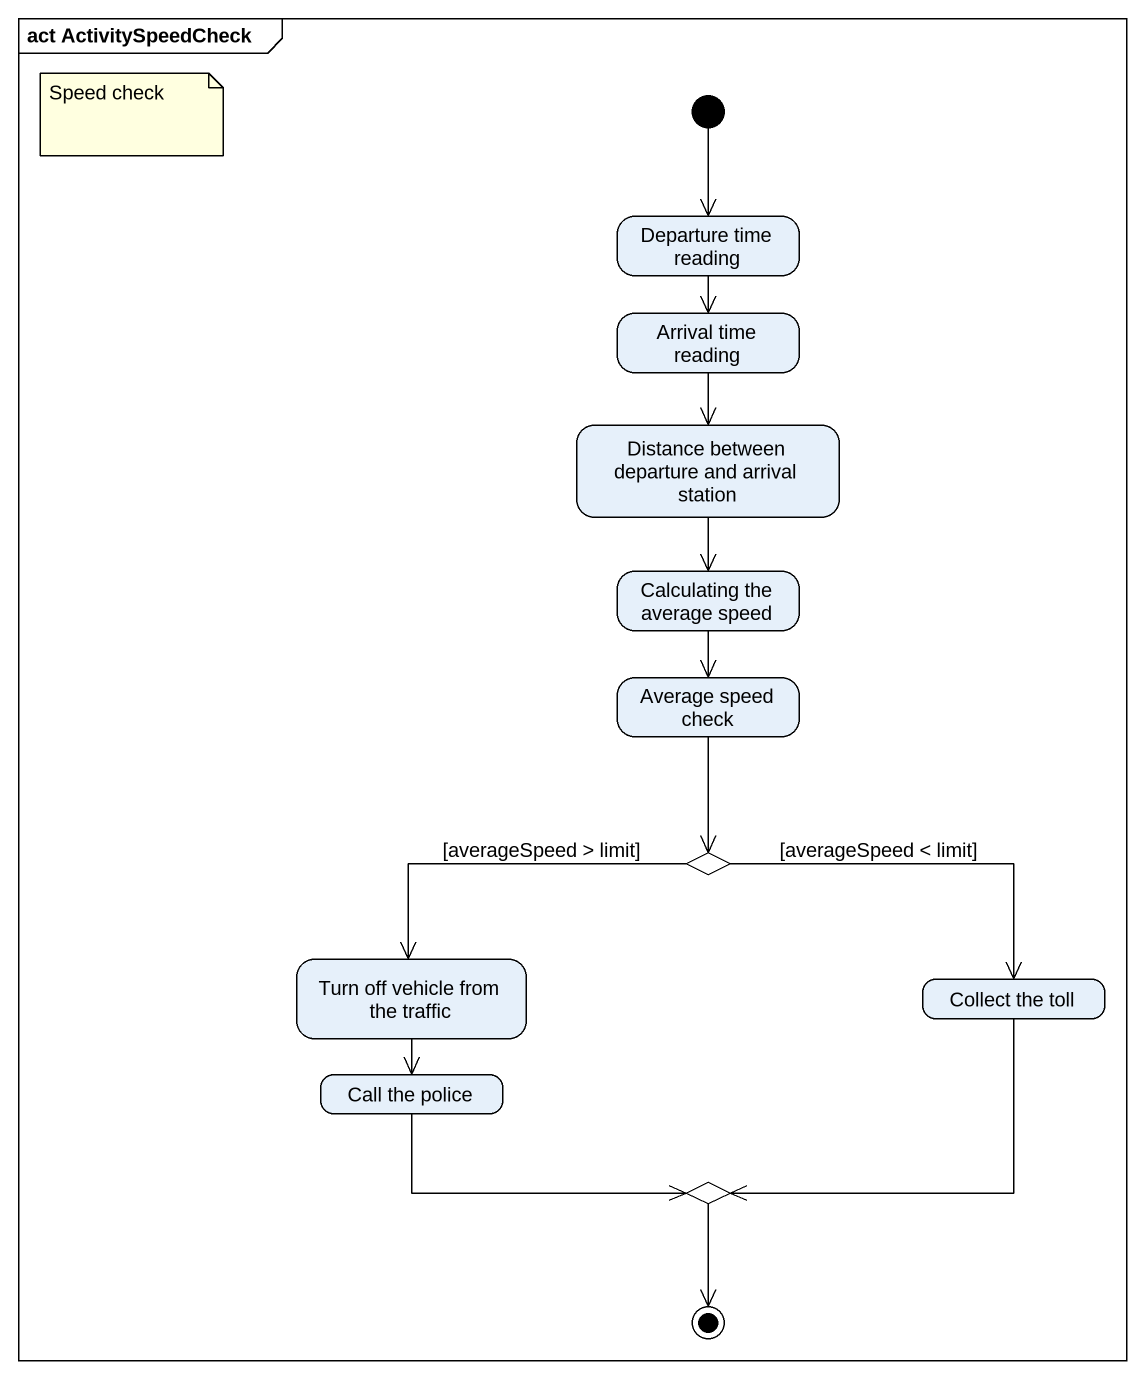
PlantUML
@startuml
mainframe act ActivitySpeedCheck
hide empty description
state "Departure time reading" as Departure_time_reading
state "Arrival time reading" as Arrival_time_reading
state "Distance between departure and arrival station" as Distance_between_departure
state "Calculating the average speed" as Calculating_the_average
state "Average speed check" as Average_speed_check
state choice1 <<choice>>
state "Turn off vehicle from the traffic" as Turn_off_vehicle_from_the
state "Collect the toll" as Collect_the_toll
state "Call the police" as Call_the_police
state choice2 <<choice>>
[*] --> Departure_time_reading
Departure_time_reading --> Arrival_time_reading
Arrival_time_reading --> Distance_between_departure
Distance_between_departure --> Calculating_the_average
Calculating_the_average --> Average_speed_check
Average_speed_check --> choice1
choice1 -left-> Turn_off_vehicle_from_the : [averageSpeed > limit]
choice1 -right-> Collect_the_toll : [averageSpeed < limit]
Turn_off_vehicle_from_the --> Call_the_police
Collect_the_toll --> choice2
Call_the_police -right-> choice2
choice2 --> [*]
note as N1
  Speed check
end note
@enduml
